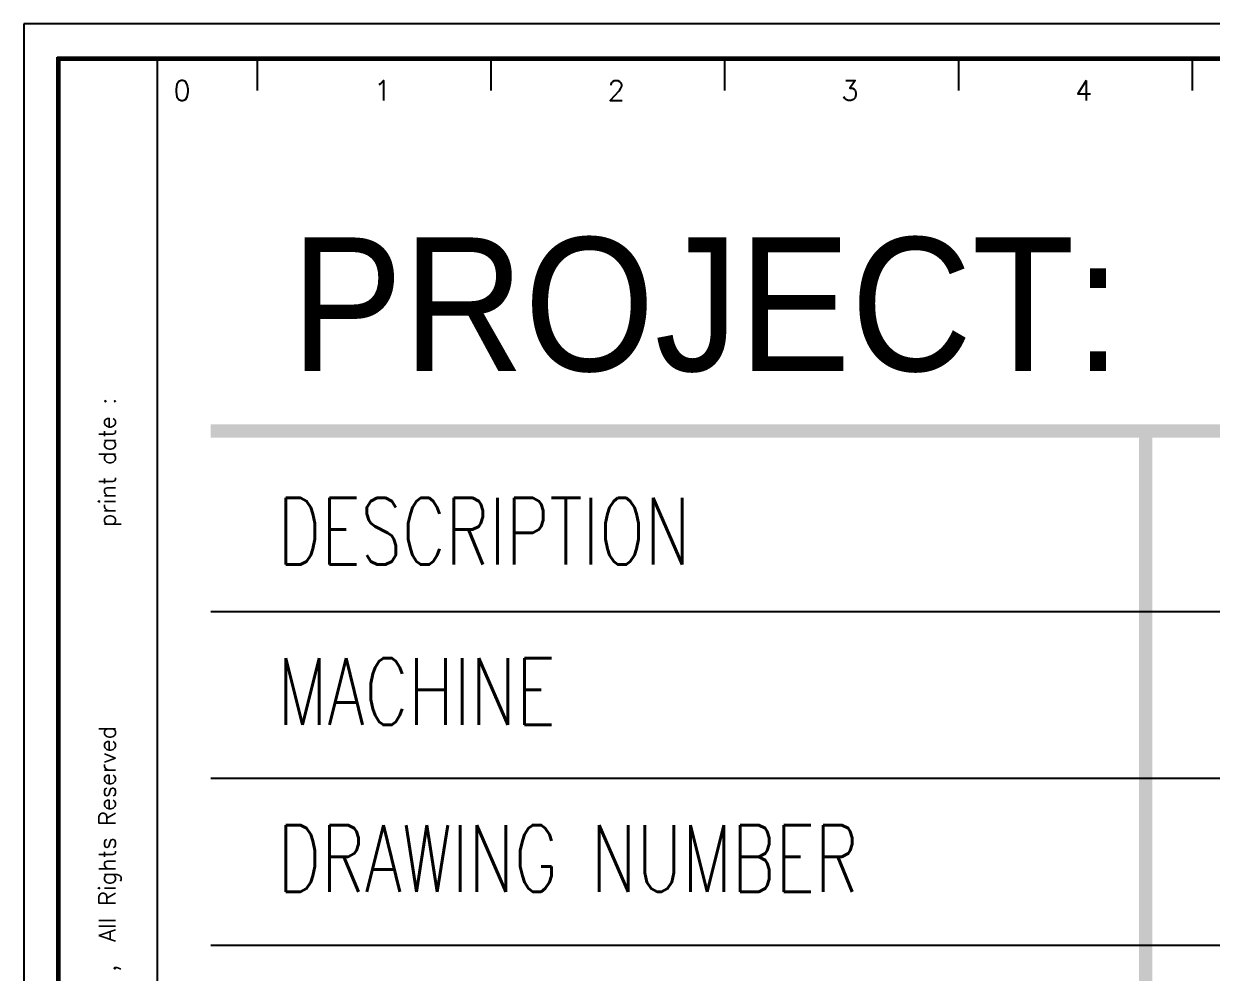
# Model space of a CAD drawing. Extents: x 0 to 420, y 0 to 297.
# Drawn here: x 0 to 178, y 154.8 to 297 of the extents above; entities that cross this region are included whole.
import ezdxf
from ezdxf.enums import TextEntityAlignment as Align

# ---------------------------------------------------------------- set-up
doc = ezdxf.new("R2010")
doc.units = 0
doc.header["$LTSCALE"] = 25
for name, color, linetype in [('ECS_LEV_PG_FRAME', 7, 'CONTINUOUS'), ('ECS_LEV_PG_LADDER', 7, 'CONTINUOUS'), ('ECS_LEV_PH_DATA', 7, 'CONTINUOUS')]:
    doc.layers.add(name, color=color, linetype=linetype)
doc.styles.add('ROMANS', font='ROMANS.SHX', dxfattribs={"oblique": 0.017453})
doc.styles.add('SANSSERIF', font='sas_____', dxfattribs={"width": 0.725, "height": 20})

# ---------------------------------------------------------------- blocks, each defined once
blk = doc.blocks.new('__TEXT_')
blk = doc.blocks.new('__PHTEXT_')

msp = doc.modelspace()

# ---------------------------------------------------------------- linework, layer by layer
at = {"layer": 'ECS_LEV_PG_FRAME', "color": 7, "linetype": 'Continuous'}
for p, q in [((420, 297), (0, 297)), ((0, 297), (0, 0))]:
    msp.add_line(p, q, dxfattribs=at)
at = {"layer": 'ECS_LEV_PG_LADDER', "linetype": 'Continuous'}
for p, q in [((35, 287), (35, 292)), ((70, 287), (70, 292)), ((105, 287), (105, 292)), ((140, 287), (140, 292)), ((175, 287), (175, 292))]:
    msp.add_line(p, q, dxfattribs=at)
at = {"layer": 'ECS_LEV_PH_DATA', "linetype": 'Continuous', "ltscale": 0.33}
for p, q in [((5, 5), (5, 292)), ((5, 292), (415, 292)), ((5.2, 5), (5.2, 292)), ((5.4, 5), (5.4, 292)), ((20, 5), (20, 292)), ((5, 291.8), (415, 291.8)), ((5, 291.6), (415, 291.6))]:
    msp.add_line(p, q, dxfattribs=at)
at = {"layer": 'ECS_LEV_PH_DATA', "linetype": 'Continuous'}
for p, q in [((28, 209), (406, 209)), ((28, 184), (406, 184)), ((28, 159), (406, 159))]:
    msp.add_line(p, q, dxfattribs=at)
at = {"layer": 'ECS_LEV_PH_DATA', "ltscale": 0.33}
for points in [[(28, 237), (406, 237), (28, 235), (406, 235)], [(167, 236), (169, 236), (167, 81), (169, 81)]]:
    msp.add_solid(points, dxfattribs=at)

# ---------------------------------------------------------------- block references
at = {"layer": 'ECS_LEV_PG_LADDER', "linetype": 'Continuous'}
ref = msp.add_blockref('__TEXT_', (-100, 47), dxfattribs=at)
ref.add_attrib('?', '0', dxfattribs={"linetype": 'Continuous', "height": 3, "style": 'ROMANS'}).set_placement((25, 287), align=Align.MIDDLE_RIGHT)
ref = msp.add_blockref('__TEXT_', (-70, 47), dxfattribs=at)
ref.add_attrib('?', '1', dxfattribs={"linetype": 'Continuous', "height": 3, "style": 'ROMANS'}).set_placement((55, 287), align=Align.MIDDLE_RIGHT)
ref = msp.add_blockref('__TEXT_', (-35, 47), dxfattribs=at)
ref.add_attrib('?', '2', dxfattribs={"linetype": 'Continuous', "height": 3, "style": 'ROMANS'}).set_placement((90, 287), align=Align.MIDDLE_RIGHT)
ref = msp.add_blockref('__TEXT_', (0, 47), dxfattribs=at)
ref.add_attrib('?', '3', dxfattribs={"linetype": 'Continuous', "height": 3, "style": 'ROMANS'}).set_placement((125, 287), align=Align.MIDDLE_RIGHT)
ref = msp.add_blockref('__TEXT_', (35, 47), dxfattribs=at)
ref.add_attrib('?', '4', dxfattribs={"linetype": 'Continuous', "height": 3, "style": 'ROMANS'}).set_placement((160, 287), align=Align.MIDDLE_RIGHT)
at = {"layer": 'ECS_LEV_PH_DATA', "linetype": 'Continuous'}
ref = msp.add_blockref('__TEXT_', (0, 330), dxfattribs=at)
ref.add_attrib('ECS_T_TEXT_0.0', 'PROJECT:', dxfattribs={"linetype": 'Continuous', "height": 20, "style": 'SANSSERIF', "width": 0.9}).set_placement((40, 255), align=Align.MIDDLE_LEFT)
ref = msp.add_blockref('__PHTEXT_', (0, 0), dxfattribs=at)
ref.add_attrib('ECS_T_TEXT_0.1', 'print date :', dxfattribs={"height": 2.5, "rotation": 90, "style": 'ROMANS'}).set_placement((12.5, 241), align=Align.MIDDLE_RIGHT)
ref = msp.add_blockref('__PHTEXT_', (0, 0), dxfattribs=at)
ref.add_attrib('ECS_T_TEXT_0.1', 'DESCRIPTION', dxfattribs={"height": 10, "style": 'ROMANS', "width": 0.725}).set_placement((38, 221), align=Align.MIDDLE_LEFT)
ref = msp.add_blockref('__PHTEXT_', (0, 0), dxfattribs=at)
ref.add_attrib('ECS_T_TEXT_0.1', 'MACHINE', dxfattribs={"height": 10, "style": 'ROMANS', "width": 0.725}).set_placement((38, 197), align=Align.MIDDLE_LEFT)
ref = msp.add_blockref('__TEXT_', (0, 330), dxfattribs=at)
ref.add_attrib('ECS_T_TEXT_0.0', ',  All Rights Reserved', dxfattribs={"linetype": 'Continuous', "height": 2.5, "rotation": 89.9985, "style": 'ROMANS'}).set_placement((12.5, 155), align=Align.MIDDLE_LEFT)
ref = msp.add_blockref('__PHTEXT_', (0, 0), dxfattribs=at)
ref.add_attrib('ECS_T_TEXT_0.1', 'DRAWING NUMBER', dxfattribs={"height": 10, "style": 'ROMANS', "width": 0.725}).set_placement((38, 172), align=Align.MIDDLE_LEFT)

doc.saveas('drawing.dxf')
